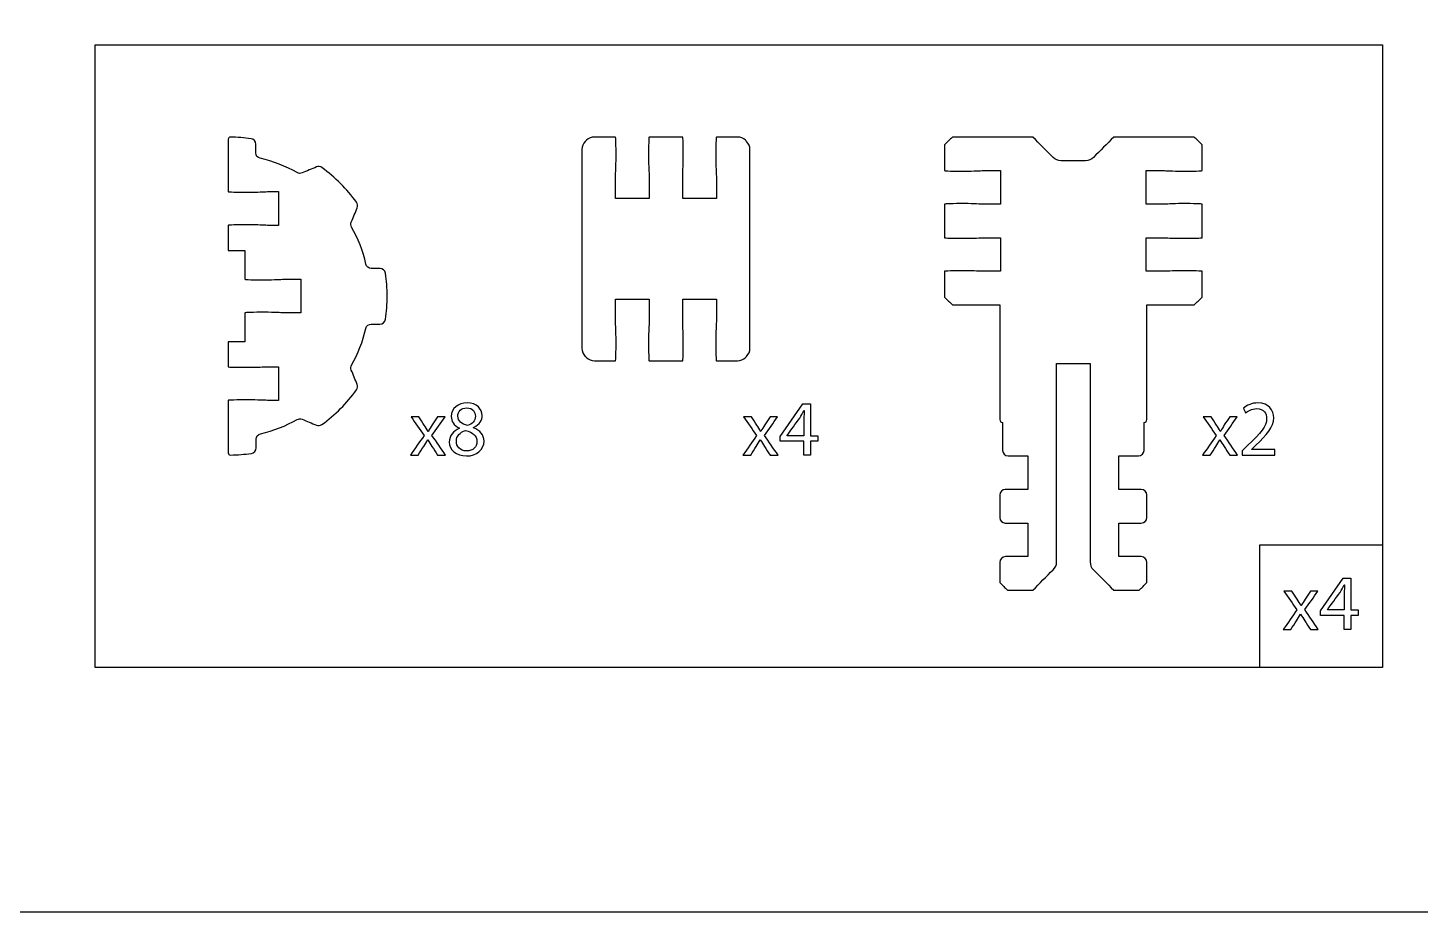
# Model space of a CAD drawing. Extents: x 0 to 600, y 0 to 300.
# Drawn here: x 243.6 to 368.1, y 0.1 to 79.1 of the extents above; entities that cross this region are included whole.
import ezdxf

# ---------------------------------------------------------------- set-up
doc = ezdxf.new("R2010")
doc.units = 0
doc.header["$MEASUREMENT"] = 0
doc.layers.add('DEFAULT', color=18, linetype='CONTINUOUS')

msp = doc.modelspace()

# ---------------------------------------------------------------- linework, layer by layer
at = {"layer": 'DEFAULT', "color": 18}
for points in [[(600.1, 0.1), (0.1, 0.1), (0.1, 300.1), (600.1, 300.1)], [(364.7, 21.97), (249.65, 21.97), (249.65, 77.62), (364.7, 77.62)], [(313, 40.95), (313, 42.2), (310.87, 42.2), (310.87, 42.61), (312.91, 45.53), (313.58, 45.53), (313.58, 42.68), (314.23, 42.68), (314.23, 42.2), (313.58, 42.2), (313.58, 40.95)], [(353.74, 32.92), (364.7, 32.92), (364.7, 21.97), (353.74, 21.97)], [(361.28, 25.37), (361.28, 26.62), (359.15, 26.62), (359.15, 27.03), (361.19, 29.96), (361.86, 29.96), (361.86, 27.11), (362.51, 27.11), (362.51, 26.62), (361.86, 26.62), (361.86, 25.37)]]:
    msp.add_lwpolyline(points, close=True, dxfattribs=at)
at = {"layer": 'DEFAULT', "color": 1}
for points, knots in [([(275.11, 52.66), (274.85, 52.66), (274.6, 52.66), (274.34, 52.66), (274.11, 52.66), (273.91, 52.5), (273.85, 52.27), (273.58, 51.1), (273.15, 50), (272.58, 48.99), (272.5, 48.85), (272.49, 48.69), (272.55, 48.55), (272.73, 48.12), (272.9, 47.69), (273.08, 47.26), (273.15, 47.1), (273.13, 46.92), (273.03, 46.78), (272.16, 45.59), (271.11, 44.54), (269.92, 43.68), (269.78, 43.57), (269.6, 43.55), (269.44, 43.62), (269.01, 43.8), (268.58, 43.98), (268.16, 44.15), (268.01, 44.21), (267.86, 44.2), (267.72, 44.13), (266.71, 43.56), (265.6, 43.12), (264.44, 42.85), (264.21, 42.8), (264.04, 42.6), (264.04, 42.36), (264.04, 42.11), (264.04, 41.85), (264.04, 41.59), (264.04, 41.34), (263.87, 41.13), (263.62, 41.1), (263.01, 41.01), (262.39, 40.96), (261.75, 40.95), (261.64, 40.95), (261.55, 41.04), (261.55, 41.15), (261.55, 42.71), (261.55, 44.27), (261.55, 45.84), (261.55, 45.86), (262.33, 45.88), (263.3, 45.88), (264.26, 45.88), (264.71, 45.84), (265.05, 45.84), (265.38, 45.84), (265.71, 45.84), (266.05, 45.84), (266.05, 46.84), (266.05, 47.84), (266.05, 48.84), (265.71, 48.84), (265.38, 48.84), (265.05, 48.84), (264.71, 48.84), (264.26, 48.79), (263.3, 48.79), (262.33, 48.79), (261.55, 48.81), (261.55, 48.84), (261.55, 49.59), (261.55, 50.34), (261.55, 51.08), (262.05, 51.08), (262.55, 51.08), (263.05, 51.08), (263.05, 51.94), (263.05, 52.8), (263.05, 53.66), (263.05, 53.69), (263.83, 53.71), (264.8, 53.71), (265.76, 53.71), (266.21, 53.66), (266.55, 53.66), (267.05, 53.66), (267.55, 53.66), (268.05, 53.66), (268.05, 54.66), (268.05, 55.66), (268.05, 56.66), (267.55, 56.66), (267.05, 56.66), (266.55, 56.66), (266.21, 56.66), (265.76, 56.61), (264.8, 56.61), (263.83, 56.61), (263.05, 56.63), (263.05, 56.66), (263.05, 57.52), (263.04, 58.38), (263.04, 59.23), (262.54, 59.23), (262.04, 59.23), (261.54, 59.23), (261.54, 59.98), (261.54, 60.73), (261.55, 61.48), (261.55, 61.51), (262.33, 61.53), (263.3, 61.53), (264.26, 61.53), (264.71, 61.48), (265.05, 61.48), (265.38, 61.48), (265.71, 61.48), (266.05, 61.48), (266.05, 62.48), (266.05, 63.49), (266.05, 64.49), (265.71, 64.49), (265.38, 64.49), (265.05, 64.49), (264.71, 64.49), (264.26, 64.44), (263.3, 64.44), (262.33, 64.44), (261.55, 64.46), (261.55, 64.49), (261.55, 66.05), (261.55, 67.61), (261.55, 69.17), (261.55, 69.28), (261.64, 69.37), (261.75, 69.37), (262.37, 69.36), (262.99, 69.31), (263.59, 69.22), (263.83, 69.19), (264.01, 68.98), (264.01, 68.73), (264.01, 68.47), (264.01, 68.21), (264.01, 67.95), (264.01, 67.72), (264.18, 67.52), (264.41, 67.47), (265.58, 67.2), (266.69, 66.76), (267.72, 66.19), (267.85, 66.12), (268.01, 66.1), (268.15, 66.16), (268.58, 66.34), (269.01, 66.52), (269.44, 66.7), (269.6, 66.76), (269.79, 66.74), (269.93, 66.64), (271.11, 65.77), (272.16, 64.73), (273.03, 63.54), (273.13, 63.4), (273.15, 63.21), (273.08, 63.05), (272.91, 62.62), (272.73, 62.2), (272.55, 61.77), (272.49, 61.63), (272.5, 61.47), (272.58, 61.33), (273.15, 60.31), (273.59, 59.19), (273.86, 58.02), (273.91, 57.79), (274.11, 57.63), (274.34, 57.63), (274.6, 57.63), (274.86, 57.63), (275.12, 57.63), (275.36, 57.63), (275.57, 57.45), (275.61, 57.2), (275.71, 56.54), (275.76, 55.85), (275.76, 55.16), (275.76, 54.45), (275.71, 53.76), (275.61, 53.08), (275.57, 52.84), (275.36, 52.66), (275.11, 52.66)], [1, 1, 1, 1, 3.180006, 3.180006, 3.180006, 4.180006, 4.180006, 4.180006, 5.180006, 5.180006, 5.180006, 6.180006, 6.180006, 6.180006, 10.13034, 10.13034, 10.13034, 11.13034, 11.13034, 11.13034, 12.13034, 12.13034, 12.13034, 13.13034, 13.13034, 13.13034, 17.060956, 17.060956, 17.060956, 18.060956, 18.060956, 18.060956, 19.060956, 19.060956, 19.060956, 20.060956, 20.060956, 20.060956, 22.254956, 22.254956, 22.254956, 23.254956, 23.254956, 23.254956, 24.254956, 24.254956, 24.254956, 25.254956, 25.254956, 25.254956, 38.538956, 38.538956, 38.538956, 39.538956, 39.538956, 39.538956, 40.538956, 40.538956, 40.538956, 43.368956, 43.368956, 43.368956, 51.877956, 51.877956, 51.877956, 54.707956, 54.707956, 54.707956, 55.707956, 55.707956, 55.707956, 56.707956, 56.707956, 56.707956, 63.077956, 63.077956, 63.077956, 67.327956, 67.327956, 67.327956, 74.627956, 74.627956, 74.627956, 75.627956, 75.627956, 75.627956, 76.627956, 76.627956, 76.627956, 80.877956, 80.877956, 80.877956, 89.388956, 89.388956, 89.388956, 93.638956, 93.638956, 93.638956, 94.638956, 94.638956, 94.638956, 95.638956, 95.638956, 95.638956, 102.927963, 102.927963, 102.927963, 107.177963, 107.177963, 107.177963, 113.567963, 113.567963, 113.567963, 114.567963, 114.567963, 114.567963, 115.567963, 115.567963, 115.567963, 118.397963, 118.397963, 118.397963, 126.907963, 126.907963, 126.907963, 129.737963, 129.737963, 129.737963, 130.737963, 130.737963, 130.737963, 131.737963, 131.737963, 131.737963, 145.010963, 145.010963, 145.010963, 146.010963, 146.010963, 146.010963, 147.010963, 147.010963, 147.010963, 148.010963, 148.010963, 148.010963, 150.209963, 150.209963, 150.209963, 151.209963, 151.209963, 151.209963, 152.209963, 152.209963, 152.209963, 153.209963, 153.209963, 153.209963, 157.171669, 157.171669, 157.171669, 158.171669, 158.171669, 158.171669, 159.171669, 159.171669, 159.171669, 160.171669, 160.171669, 160.171669, 164.111439, 164.111439, 164.111439, 165.111439, 165.111439, 165.111439, 166.111439, 166.111439, 166.111439, 167.111439, 167.111439, 167.111439, 169.297444, 169.297444, 169.297444, 170.297444, 170.297444, 170.297444, 171.297444, 171.297444, 171.297444, 172.297444, 172.297444, 172.297444, 173.297444, 173.297444, 173.297444, 173.297444]), ([(305.17, 54.87), (304.17, 54.87), (303.17, 54.87), (302.17, 54.87), (302.17, 54.2), (302.17, 53.54), (302.17, 52.87), (302.17, 52.54), (302.21, 52.09), (302.21, 51.12), (302.21, 50.16), (302.19, 49.37), (302.17, 49.37), (301.16, 49.37), (300.16, 49.37), (299.16, 49.37), (299.13, 49.37), (299.11, 50.16), (299.11, 51.12), (299.11, 52.09), (299.16, 52.54), (299.16, 52.87), (299.16, 53.54), (299.16, 54.2), (299.16, 54.87), (298.16, 54.87), (297.16, 54.87), (296.16, 54.87), (296.16, 54.2), (296.16, 53.54), (296.16, 52.87), (296.16, 52.54), (296.21, 52.09), (296.21, 51.12), (296.21, 50.16), (296.19, 49.37), (296.16, 49.37), (295.53, 49.37), (294.9, 49.37), (294.27, 49.37), (294, 49.37), (293.75, 49.48), (293.56, 49.66), (293.53, 49.7), (293.49, 49.74), (293.46, 49.77), (293.27, 49.96), (293.16, 50.21), (293.16, 50.48), (293.16, 56.41), (293.16, 62.34), (293.16, 68.27), (293.16, 68.53), (293.27, 68.78), (293.46, 68.97), (293.49, 69.01), (293.53, 69.04), (293.56, 69.08), (293.75, 69.27), (294, 69.37), (294.27, 69.37), (294.9, 69.37), (295.53, 69.37), (296.16, 69.37), (296.19, 69.37), (296.21, 68.59), (296.21, 67.62), (296.21, 66.65), (296.16, 66.21), (296.16, 65.87), (296.16, 65.21), (296.16, 64.54), (296.16, 63.87), (297.16, 63.87), (298.16, 63.87), (299.16, 63.87), (299.16, 64.54), (299.16, 65.21), (299.16, 65.87), (299.16, 66.21), (299.11, 66.65), (299.11, 67.62), (299.11, 68.59), (299.13, 69.37), (299.16, 69.37), (300.16, 69.37), (301.16, 69.37), (302.17, 69.37), (302.19, 69.37), (302.21, 68.59), (302.21, 67.62), (302.21, 66.65), (302.17, 66.21), (302.17, 65.87), (302.17, 65.21), (302.17, 64.54), (302.17, 63.87), (303.17, 63.87), (304.17, 63.87), (305.17, 63.87), (305.17, 64.54), (305.17, 65.21), (305.17, 65.87), (305.17, 66.21), (305.12, 66.65), (305.12, 67.62), (305.12, 68.59), (305.14, 69.37), (305.17, 69.37), (305.8, 69.37), (306.43, 69.37), (307.06, 69.37), (307.33, 69.37), (307.58, 69.27), (307.77, 69.08), (307.8, 69.04), (307.84, 69.01), (307.87, 68.97), (308.06, 68.78), (308.17, 68.53), (308.17, 68.27), (308.17, 62.34), (308.17, 56.41), (308.17, 50.48), (308.17, 50.21), (308.06, 49.96), (307.87, 49.77), (307.84, 49.74), (307.8, 49.7), (307.77, 49.66), (307.58, 49.48), (307.33, 49.37), (307.06, 49.37), (306.43, 49.37), (305.8, 49.37), (305.17, 49.37), (305.14, 49.37), (305.12, 50.16), (305.12, 51.12), (305.12, 52.09), (305.17, 52.54), (305.17, 52.87), (305.17, 53.54), (305.17, 54.2), (305.17, 54.87)], [5.67, 5.67, 5.67, 5.67, 14.18, 14.18, 14.18, 19.85, 19.85, 19.85, 20.85, 20.85, 20.85, 21.85, 21.85, 21.85, 30.36, 30.36, 30.36, 31.36, 31.36, 31.36, 32.36, 32.36, 32.36, 38.03, 38.03, 38.03, 46.54, 46.54, 46.54, 52.21, 52.21, 52.21, 53.21, 53.21, 53.21, 54.21, 54.21, 54.21, 59.576, 59.576, 59.576, 60.576, 60.576, 60.576, 61.000264, 61.000264, 61.000264, 62.000264, 62.000264, 62.000264, 112.422264, 112.422264, 112.422264, 113.422264, 113.422264, 113.422264, 113.846528, 113.846528, 113.846528, 114.846528, 114.846528, 114.846528, 120.212528, 120.212528, 120.212528, 121.212528, 121.212528, 121.212528, 122.212528, 122.212528, 122.212528, 127.872528, 127.872528, 127.872528, 136.382528, 136.382528, 136.382528, 142.042528, 142.042528, 142.042528, 143.042528, 143.042528, 143.042528, 144.042528, 144.042528, 144.042528, 152.552528, 152.552528, 152.552528, 153.552528, 153.552528, 153.552528, 154.552528, 154.552528, 154.552528, 160.212528, 160.212528, 160.212528, 168.722528, 168.722528, 168.722528, 174.382528, 174.382528, 174.382528, 175.382528, 175.382528, 175.382528, 176.382528, 176.382528, 176.382528, 181.748528, 181.748528, 181.748528, 182.748528, 182.748528, 182.748528, 183.172792, 183.172792, 183.172792, 184.172792, 184.172792, 184.172792, 234.594792, 234.594792, 234.594792, 235.594792, 235.594792, 235.594792, 236.019056, 236.019056, 236.019056, 237.019056, 237.019056, 237.019056, 242.385056, 242.385056, 242.385056, 243.385056, 243.385056, 243.385056, 244.385056, 244.385056, 244.385056, 250.055056, 250.055056, 250.055056, 250.055056]), ([(343.57, 66.37), (343.57, 65.37), (343.57, 64.37), (343.57, 63.37), (344.07, 63.37), (344.57, 63.37), (345.07, 63.37), (345.4, 63.37), (345.85, 63.42), (346.82, 63.42), (347.78, 63.42), (348.57, 63.4), (348.57, 63.37), (348.57, 62.37), (348.57, 61.37), (348.57, 60.37), (348.57, 60.34), (347.78, 60.32), (346.82, 60.32), (345.85, 60.32), (345.4, 60.37), (345.07, 60.37), (344.57, 60.37), (344.07, 60.37), (343.57, 60.37), (343.57, 59.37), (343.57, 58.37), (343.57, 57.37), (344.07, 57.37), (344.57, 57.37), (345.07, 57.37), (345.4, 57.37), (345.85, 57.42), (346.82, 57.42), (347.78, 57.42), (348.57, 57.39), (348.57, 57.37), (348.57, 56.6), (348.57, 55.83), (348.57, 55.06), (348.34, 54.83), (348.1, 54.6), (347.87, 54.37), (346.46, 54.37), (345.05, 54.37), (343.64, 54.37), (343.64, 50.95), (343.64, 47.53), (343.64, 44.12), (343.64, 43.98), (343.52, 43.87), (343.39, 43.87), (343.39, 43.03), (343.39, 42.2), (343.39, 41.37), (343.39, 41.09), (343.16, 40.87), (342.89, 40.87), (342.3, 40.87), (341.72, 40.87), (341.14, 40.87), (341.14, 39.87), (341.14, 38.87), (341.14, 37.87), (341.8, 37.87), (342.47, 37.87), (343.14, 37.87), (343.41, 37.87), (343.64, 37.65), (343.64, 37.37), (343.64, 36.7), (343.64, 36.04), (343.64, 35.37), (343.64, 35.09), (343.41, 34.87), (343.14, 34.87), (342.47, 34.87), (341.8, 34.87), (341.14, 34.87), (341.14, 33.87), (341.14, 32.87), (341.14, 31.87), (341.8, 31.87), (342.47, 31.87), (343.14, 31.87), (343.41, 31.87), (343.64, 31.64), (343.64, 31.36), (343.64, 30.76), (343.64, 30.16), (343.64, 29.56), (343.41, 29.33), (343.18, 29.1), (342.95, 28.87), (342.19, 28.87), (341.44, 28.87), (340.69, 28.87), (340.08, 29.48), (339.47, 30.09), (338.86, 30.7), (338.67, 30.89), (338.57, 31.14), (338.57, 31.4), (338.57, 37.31), (338.57, 43.22), (338.56, 49.12), (337.56, 49.12), (336.57, 49.12), (335.57, 49.12), (335.57, 43.22), (335.57, 37.31), (335.57, 31.4), (335.57, 31.14), (335.46, 30.89), (335.27, 30.7), (334.66, 30.09), (334.05, 29.48), (333.45, 28.87), (332.69, 28.87), (331.94, 28.87), (331.19, 28.87), (330.96, 29.1), (330.73, 29.33), (330.5, 29.56), (330.5, 30.16), (330.5, 30.76), (330.5, 31.36), (330.49, 31.64), (330.72, 31.87), (331, 31.87), (331.66, 31.87), (332.33, 31.87), (332.99, 31.87), (332.99, 32.87), (332.99, 33.87), (332.99, 34.87), (332.33, 34.87), (331.66, 34.87), (330.99, 34.87), (330.72, 34.87), (330.5, 35.09), (330.5, 35.37), (330.5, 36.04), (330.5, 36.7), (330.5, 37.37), (330.5, 37.65), (330.72, 37.87), (330.99, 37.87), (331.66, 37.87), (332.33, 37.87), (332.99, 37.87), (332.99, 38.87), (332.99, 39.87), (332.99, 40.87), (332.41, 40.87), (331.83, 40.87), (331.24, 40.87), (330.97, 40.87), (330.75, 41.09), (330.75, 41.37), (330.75, 42.2), (330.75, 43.03), (330.75, 43.87), (330.61, 43.87), (330.5, 43.98), (330.5, 44.12), (330.5, 47.53), (330.5, 50.95), (330.5, 54.37), (329.08, 54.37), (327.67, 54.37), (326.26, 54.37), (326.03, 54.6), (325.8, 54.83), (325.57, 55.06), (325.57, 55.83), (325.57, 56.6), (325.57, 57.37), (325.57, 57.39), (326.35, 57.42), (327.32, 57.42), (328.28, 57.42), (328.73, 57.37), (329.07, 57.37), (329.57, 57.37), (330.07, 57.37), (330.57, 57.37), (330.57, 58.37), (330.57, 59.37), (330.57, 60.37), (330.07, 60.37), (329.57, 60.37), (329.07, 60.37), (328.73, 60.37), (328.28, 60.32), (327.32, 60.32), (326.35, 60.32), (325.57, 60.34), (325.57, 60.37), (325.57, 61.37), (325.57, 62.37), (325.57, 63.37), (325.57, 63.4), (326.35, 63.42), (327.32, 63.42), (328.28, 63.42), (328.73, 63.37), (329.07, 63.37), (329.57, 63.37), (330.07, 63.37), (330.57, 63.37), (330.57, 64.37), (330.57, 65.37), (330.57, 66.37), (330.07, 66.37), (329.57, 66.37), (329.07, 66.37), (328.73, 66.37), (328.28, 66.32), (327.32, 66.32), (326.35, 66.32), (325.57, 66.34), (325.57, 66.37), (325.57, 67.14), (325.57, 67.91), (325.57, 68.68), (325.8, 68.91), (326.03, 69.14), (326.26, 69.37), (328.65, 69.37), (331.05, 69.37), (333.45, 69.37), (334.05, 68.76), (334.66, 68.15), (335.27, 67.54), (335.46, 67.36), (335.71, 67.25), (335.98, 67.25), (336.7, 67.25), (337.43, 67.25), (338.16, 67.25), (338.42, 67.25), (338.67, 67.36), (338.86, 67.54), (339.47, 68.15), (340.08, 68.76), (340.69, 69.37), (343.08, 69.37), (345.48, 69.37), (347.87, 69.37), (348.1, 69.14), (348.34, 68.91), (348.57, 68.68), (348.57, 67.91), (348.57, 67.14), (348.57, 66.37), (348.57, 66.34), (347.78, 66.32), (346.82, 66.32), (345.85, 66.32), (345.4, 66.37), (345.07, 66.37), (344.57, 66.37), (344.07, 66.37), (343.57, 66.37)], [4.25, 4.25, 4.25, 4.25, 12.76, 12.76, 12.76, 17.01, 17.01, 17.01, 18.01, 18.01, 18.01, 19.01, 19.01, 19.01, 27.52, 27.52, 27.52, 28.52, 28.52, 28.52, 29.52, 29.52, 29.52, 33.77, 33.77, 33.77, 42.28, 42.28, 42.28, 46.53, 46.53, 46.53, 47.53, 47.53, 47.53, 48.53, 48.53, 48.53, 55.07, 55.07, 55.07, 57.841859, 57.841859, 57.841859, 69.851859, 69.851859, 69.851859, 98.911859, 98.911859, 98.911859, 99.911859, 99.911859, 99.911859, 106.991859, 106.991859, 106.991859, 107.991859, 107.991859, 107.991859, 112.951859, 112.951859, 112.951859, 121.451859, 121.451859, 121.451859, 127.121859, 127.121859, 127.121859, 128.121859, 128.121859, 128.121859, 133.781859, 133.781859, 133.781859, 134.781859, 134.781859, 134.781859, 140.451859, 140.451859, 140.451859, 148.961859, 148.961859, 148.961859, 154.631859, 154.631859, 154.631859, 155.631859, 155.631859, 155.631859, 160.741859, 160.741859, 160.741859, 163.513717, 163.513717, 163.513717, 169.913717, 169.913717, 169.913717, 177.246418, 177.246418, 177.246418, 178.246418, 178.246418, 178.246418, 228.466419, 228.466419, 228.466419, 236.966419, 236.966419, 236.966419, 287.186419, 287.186419, 287.186419, 288.186419, 288.186419, 288.186419, 295.51912, 295.51912, 295.51912, 301.91912, 301.91912, 301.91912, 304.690978, 304.690978, 304.690978, 309.800978, 309.800978, 309.800978, 310.800978, 310.800978, 310.800978, 316.460978, 316.460978, 316.460978, 324.970978, 324.970978, 324.970978, 330.640978, 330.640978, 330.640978, 331.640978, 331.640978, 331.640978, 337.300978, 337.300978, 337.300978, 338.300978, 338.300978, 338.300978, 343.970978, 343.970978, 343.970978, 352.470978, 352.470978, 352.470978, 357.430978, 357.430978, 357.430978, 358.430978, 358.430978, 358.430978, 365.510978, 365.510978, 365.510978, 366.510978, 366.510978, 366.510978, 395.570978, 395.570978, 395.570978, 407.580978, 407.580978, 407.580978, 410.352837, 410.352837, 410.352837, 416.892837, 416.892837, 416.892837, 417.892837, 417.892837, 417.892837, 418.892837, 418.892837, 418.892837, 423.142837, 423.142837, 423.142837, 431.652837, 431.652837, 431.652837, 435.902837, 435.902837, 435.902837, 436.902837, 436.902837, 436.902837, 437.902837, 437.902837, 437.902837, 446.412837, 446.412837, 446.412837, 447.412837, 447.412837, 447.412837, 448.412837, 448.412837, 448.412837, 452.662837, 452.662837, 452.662837, 461.172837, 461.172837, 461.172837, 465.422837, 465.422837, 465.422837, 466.422837, 466.422837, 466.422837, 467.422837, 467.422837, 467.422837, 473.962837, 473.962837, 473.962837, 476.734695, 476.734695, 476.734695, 497.104695, 497.104695, 497.104695, 504.430322, 504.430322, 504.430322, 505.430322, 505.430322, 505.430322, 511.600322, 511.600322, 511.600322, 512.600322, 512.600322, 512.600322, 519.925948, 519.925948, 519.925948, 540.295948, 540.295948, 540.295948, 543.067806, 543.067806, 543.067806, 549.607806, 549.607806, 549.607806, 550.607806, 550.607806, 550.607806, 551.607806, 551.607806, 551.607806, 555.857806, 555.857806, 555.857806, 555.857806])]:
    msp.add_open_spline(points, degree=3, knots=knots, dxfattribs=at)
at = {"layer": 'DEFAULT', "color": 18}
for points, knots in [([(281.31, 42.11), (281.31, 42.69), (281.65, 43.1), (282.22, 43.34), (282.22, 43.35), (282.21, 43.35), (282.21, 43.36), (281.7, 43.6), (281.48, 44), (281.48, 44.39), (281.48, 45.12), (282.1, 45.61), (282.9, 45.61), (283.79, 45.61), (284.24, 45.05), (284.24, 44.48), (284.24, 44.09), (284.05, 43.68), (283.48, 43.41), (283.48, 43.4), (283.48, 43.4), (283.48, 43.39), (284.05, 43.16), (284.41, 42.76), (284.41, 42.2), (284.41, 41.41), (283.72, 40.87), (282.85, 40.87), (281.89, 40.87), (281.31, 41.44), (281.31, 42.11)], [1, 1, 1, 1, 2, 2, 2, 2.064195, 2.064195, 2.064195, 3.064195, 3.064195, 3.064195, 4.064195, 4.064195, 4.064195, 5.064195, 5.064195, 5.064195, 6.064195, 6.064195, 6.064195, 6.124195, 6.124195, 6.124195, 7.124195, 7.124195, 7.124195, 8.124195, 8.124195, 8.124195, 9.124195, 9.124195, 9.124195, 9.124195]), ([(282.07, 44.43), (282.07, 43.97), (282.42, 43.73), (282.94, 43.59), (283.34, 43.72), (283.64, 44), (283.64, 44.42), (283.64, 44.79), (283.43, 45.17), (282.87, 45.17), (282.35, 45.17), (282.07, 44.83), (282.07, 44.43)], [1, 1, 1, 1, 2, 2, 2, 3, 3, 3, 4, 4, 4, 5, 5, 5, 5]), ([(313, 42.68), (313, 43.19), (313, 43.7), (313, 44.21), (313, 44.45), (313.01, 44.69), (313.02, 44.93), (313.01, 44.93), (313.01, 44.93), (313, 44.93), (312.86, 44.67), (312.74, 44.47), (312.62, 44.26), (312.24, 43.74), (311.87, 43.22), (311.49, 42.7), (311.49, 42.69), (311.49, 42.69), (311.49, 42.68), (312, 42.68), (312.5, 42.68), (313, 42.68)], [4.262, 4.262, 4.262, 4.262, 8.603, 8.603, 8.603, 9.603, 9.603, 9.603, 9.663, 9.663, 9.663, 10.663, 10.663, 10.663, 16.109467, 16.109467, 16.109467, 16.149467, 16.149467, 16.149467, 20.411467, 20.411467, 20.411467, 20.411467]), ([(352.15, 40.95), (352.15, 41.07), (352.15, 41.2), (352.15, 41.33), (352.31, 41.49), (352.47, 41.64), (352.64, 41.8), (353.81, 42.92), (354.34, 43.51), (354.34, 44.2), (354.34, 44.67), (354.12, 45.1), (353.43, 45.1), (353.02, 45.1), (352.67, 44.88), (352.46, 44.71), (352.39, 44.85), (352.33, 45), (352.26, 45.15), (352.58, 45.41), (353.03, 45.61), (353.56, 45.61), (354.55, 45.61), (354.97, 44.93), (354.97, 44.28), (354.97, 43.43), (354.35, 42.75), (353.38, 41.82), (353.26, 41.7), (353.14, 41.59), (353.02, 41.48), (353.02, 41.47), (353.02, 41.47), (353.02, 41.46), (353.7, 41.46), (354.39, 41.46), (355.08, 41.46), (355.08, 41.29), (355.08, 41.12), (355.08, 40.95), (354.1, 40.95), (353.13, 40.95), (352.15, 40.95)], [8.302, 8.302, 8.302, 8.302, 9.382, 9.382, 9.382, 11.306235, 11.306235, 11.306235, 12.306235, 12.306235, 12.306235, 13.306235, 13.306235, 13.306235, 14.306235, 14.306235, 14.306235, 15.666823, 15.666823, 15.666823, 16.666823, 16.666823, 16.666823, 17.666823, 17.666823, 17.666823, 18.666823, 18.666823, 18.666823, 20.083581, 20.083581, 20.083581, 20.123581, 20.123581, 20.123581, 25.965581, 25.965581, 25.965581, 27.425581, 27.425581, 27.425581, 35.727581, 35.727581, 35.727581, 35.727581]), ([(278.58, 44.36), (278.75, 44.12), (278.91, 43.87), (279.07, 43.63), (279.2, 43.44), (279.3, 43.26), (279.42, 43.07), (279.42, 43.07), (279.43, 43.07), (279.44, 43.07), (279.55, 43.28), (279.66, 43.45), (279.78, 43.64), (279.94, 43.88), (280.1, 44.12), (280.26, 44.36), (280.48, 44.36), (280.7, 44.36), (280.93, 44.36), (280.54, 43.81), (280.15, 43.26), (279.76, 42.71), (280.16, 42.12), (280.56, 41.53), (280.96, 40.95), (280.73, 40.95), (280.49, 40.95), (280.26, 40.95), (280.09, 41.2), (279.92, 41.46), (279.76, 41.72), (279.62, 41.91), (279.51, 42.1), (279.39, 42.31), (279.38, 42.31), (279.38, 42.31), (279.37, 42.31), (279.26, 42.1), (279.14, 41.92), (279.02, 41.72), (278.85, 41.46), (278.69, 41.2), (278.52, 40.95), (278.29, 40.95), (278.06, 40.95), (277.84, 40.95), (278.24, 41.53), (278.65, 42.11), (279.05, 42.69), (278.66, 43.25), (278.28, 43.8), (277.89, 44.36), (278.12, 44.36), (278.35, 44.36), (278.58, 44.36)], [0, 0, 0, 0, 2.49671, 2.49671, 2.49671, 3.49671, 3.49671, 3.49671, 3.55771, 3.55771, 3.55771, 4.55771, 4.55771, 4.55771, 7.026151, 7.026151, 7.026151, 8.927151, 8.927151, 8.927151, 14.655009, 14.655009, 14.655009, 20.702323, 20.702323, 20.702323, 22.702323, 22.702323, 22.702323, 25.304853, 25.304853, 25.304853, 26.304853, 26.304853, 26.304853, 26.344853, 26.344853, 26.344853, 27.344853, 27.344853, 27.344853, 29.937064, 29.937064, 29.937064, 31.877064, 31.877064, 31.877064, 37.89844, 37.89844, 37.89844, 43.66264, 43.66264, 43.66264, 45.62264, 45.62264, 45.62264, 45.62264]), ([(308.3, 44.36), (308.46, 44.12), (308.62, 43.87), (308.79, 43.63), (308.91, 43.44), (309.02, 43.26), (309.13, 43.07), (309.14, 43.07), (309.15, 43.07), (309.15, 43.07), (309.27, 43.28), (309.38, 43.45), (309.49, 43.64), (309.65, 43.88), (309.81, 44.12), (309.97, 44.36), (310.19, 44.36), (310.42, 44.36), (310.64, 44.36), (310.25, 43.81), (309.87, 43.26), (309.48, 42.71), (309.88, 42.12), (310.28, 41.53), (310.68, 40.95), (310.44, 40.95), (310.21, 40.95), (309.97, 40.95), (309.8, 41.2), (309.64, 41.46), (309.47, 41.72), (309.34, 41.91), (309.22, 42.1), (309.1, 42.31), (309.1, 42.31), (309.09, 42.31), (309.09, 42.31), (308.98, 42.1), (308.86, 41.92), (308.73, 41.72), (308.56, 41.46), (308.4, 41.2), (308.24, 40.95), (308.01, 40.95), (307.78, 40.95), (307.55, 40.95), (307.96, 41.53), (308.36, 42.11), (308.76, 42.69), (308.38, 43.25), (307.99, 43.8), (307.61, 44.36), (307.84, 44.36), (308.07, 44.36), (308.3, 44.36)], [0, 0, 0, 0, 2.49671, 2.49671, 2.49671, 3.49671, 3.49671, 3.49671, 3.55771, 3.55771, 3.55771, 4.55771, 4.55771, 4.55771, 7.026151, 7.026151, 7.026151, 8.927151, 8.927151, 8.927151, 14.655009, 14.655009, 14.655009, 20.702323, 20.702323, 20.702323, 22.702323, 22.702323, 22.702323, 25.304853, 25.304853, 25.304853, 26.304853, 26.304853, 26.304853, 26.344853, 26.344853, 26.344853, 27.344853, 27.344853, 27.344853, 29.937064, 29.937064, 29.937064, 31.877064, 31.877064, 31.877064, 37.89844, 37.89844, 37.89844, 43.66264, 43.66264, 43.66264, 45.62264, 45.62264, 45.62264, 45.62264]), ([(349.37, 44.36), (349.53, 44.12), (349.69, 43.87), (349.86, 43.63), (349.98, 43.44), (350.09, 43.26), (350.2, 43.07), (350.21, 43.07), (350.22, 43.07), (350.22, 43.07), (350.34, 43.28), (350.45, 43.45), (350.56, 43.64), (350.72, 43.88), (350.88, 44.12), (351.04, 44.36), (351.27, 44.36), (351.49, 44.36), (351.71, 44.36), (351.32, 43.81), (350.94, 43.26), (350.55, 42.71), (350.95, 42.12), (351.35, 41.53), (351.75, 40.95), (351.51, 40.95), (351.28, 40.95), (351.04, 40.95), (350.88, 41.2), (350.71, 41.46), (350.54, 41.72), (350.41, 41.91), (350.29, 42.1), (350.17, 42.31), (350.17, 42.31), (350.16, 42.31), (350.16, 42.31), (350.05, 42.1), (349.93, 41.92), (349.8, 41.72), (349.64, 41.46), (349.47, 41.2), (349.31, 40.95), (349.08, 40.95), (348.85, 40.95), (348.62, 40.95), (349.03, 41.53), (349.43, 42.11), (349.84, 42.69), (349.45, 43.25), (349.06, 43.8), (348.68, 44.36), (348.91, 44.36), (349.14, 44.36), (349.37, 44.36)], [0, 0, 0, 0, 2.49671, 2.49671, 2.49671, 3.49671, 3.49671, 3.49671, 3.55771, 3.55771, 3.55771, 4.55771, 4.55771, 4.55771, 7.026151, 7.026151, 7.026151, 8.927151, 8.927151, 8.927151, 14.655009, 14.655009, 14.655009, 20.702323, 20.702323, 20.702323, 22.702323, 22.702323, 22.702323, 25.304853, 25.304853, 25.304853, 26.304853, 26.304853, 26.304853, 26.344853, 26.344853, 26.344853, 27.344853, 27.344853, 27.344853, 29.937064, 29.937064, 29.937064, 31.877064, 31.877064, 31.877064, 37.89844, 37.89844, 37.89844, 43.66264, 43.66264, 43.66264, 45.62264, 45.62264, 45.62264, 45.62264]), ([(283.78, 42.14), (283.78, 42.7), (283.39, 42.97), (282.77, 43.14), (282.23, 42.99), (281.94, 42.63), (281.94, 42.2), (281.92, 41.73), (282.27, 41.32), (282.86, 41.32), (283.42, 41.32), (283.78, 41.67), (283.78, 42.14)], [1, 1, 1, 1, 2, 2, 2, 3, 3, 3, 4, 4, 4, 5, 5, 5, 5]), ([(356.58, 28.79), (356.74, 28.54), (356.9, 28.3), (357.07, 28.06), (357.19, 27.86), (357.3, 27.69), (357.41, 27.5), (357.42, 27.5), (357.43, 27.5), (357.43, 27.5), (357.55, 27.7), (357.66, 27.88), (357.77, 28.06), (357.93, 28.3), (358.09, 28.55), (358.25, 28.79), (358.47, 28.79), (358.7, 28.79), (358.92, 28.79), (358.53, 28.24), (358.15, 27.69), (357.76, 27.14), (358.16, 26.55), (358.56, 25.96), (358.96, 25.37), (358.72, 25.37), (358.49, 25.37), (358.25, 25.37), (358.08, 25.63), (357.92, 25.89), (357.75, 26.14), (357.62, 26.34), (357.5, 26.53), (357.38, 26.74), (357.38, 26.74), (357.37, 26.74), (357.37, 26.74), (357.26, 26.53), (357.14, 26.35), (357.01, 26.14), (356.84, 25.89), (356.68, 25.63), (356.51, 25.37), (356.29, 25.37), (356.06, 25.37), (355.83, 25.37), (356.24, 25.95), (356.64, 26.54), (357.04, 27.12), (356.66, 27.67), (356.27, 28.23), (355.89, 28.79), (356.12, 28.79), (356.35, 28.79), (356.58, 28.79)], [0, 0, 0, 0, 2.49671, 2.49671, 2.49671, 3.49671, 3.49671, 3.49671, 3.55771, 3.55771, 3.55771, 4.55771, 4.55771, 4.55771, 7.026151, 7.026151, 7.026151, 8.927151, 8.927151, 8.927151, 14.655009, 14.655009, 14.655009, 20.702323, 20.702323, 20.702323, 22.702323, 22.702323, 22.702323, 25.304853, 25.304853, 25.304853, 26.304853, 26.304853, 26.304853, 26.344853, 26.344853, 26.344853, 27.344853, 27.344853, 27.344853, 29.937064, 29.937064, 29.937064, 31.877064, 31.877064, 31.877064, 37.89844, 37.89844, 37.89844, 43.66264, 43.66264, 43.66264, 45.62264, 45.62264, 45.62264, 45.62264]), ([(361.28, 27.11), (361.28, 27.62), (361.28, 28.13), (361.28, 28.64), (361.28, 28.88), (361.29, 29.12), (361.3, 29.36), (361.29, 29.36), (361.29, 29.36), (361.28, 29.36), (361.14, 29.09), (361.02, 28.9), (360.9, 28.68), (360.52, 28.16), (360.15, 27.64), (359.77, 27.12), (359.77, 27.12), (359.77, 27.11), (359.77, 27.11), (360.28, 27.11), (360.78, 27.11), (361.28, 27.11)], [4.262, 4.262, 4.262, 4.262, 8.603, 8.603, 8.603, 9.603, 9.603, 9.603, 9.663, 9.663, 9.663, 10.663, 10.663, 10.663, 16.109467, 16.109467, 16.109467, 16.149467, 16.149467, 16.149467, 20.411467, 20.411467, 20.411467, 20.411467])]:
    msp.add_open_spline(points, degree=3, knots=knots, dxfattribs=at)

doc.saveas('drawing.dxf')
